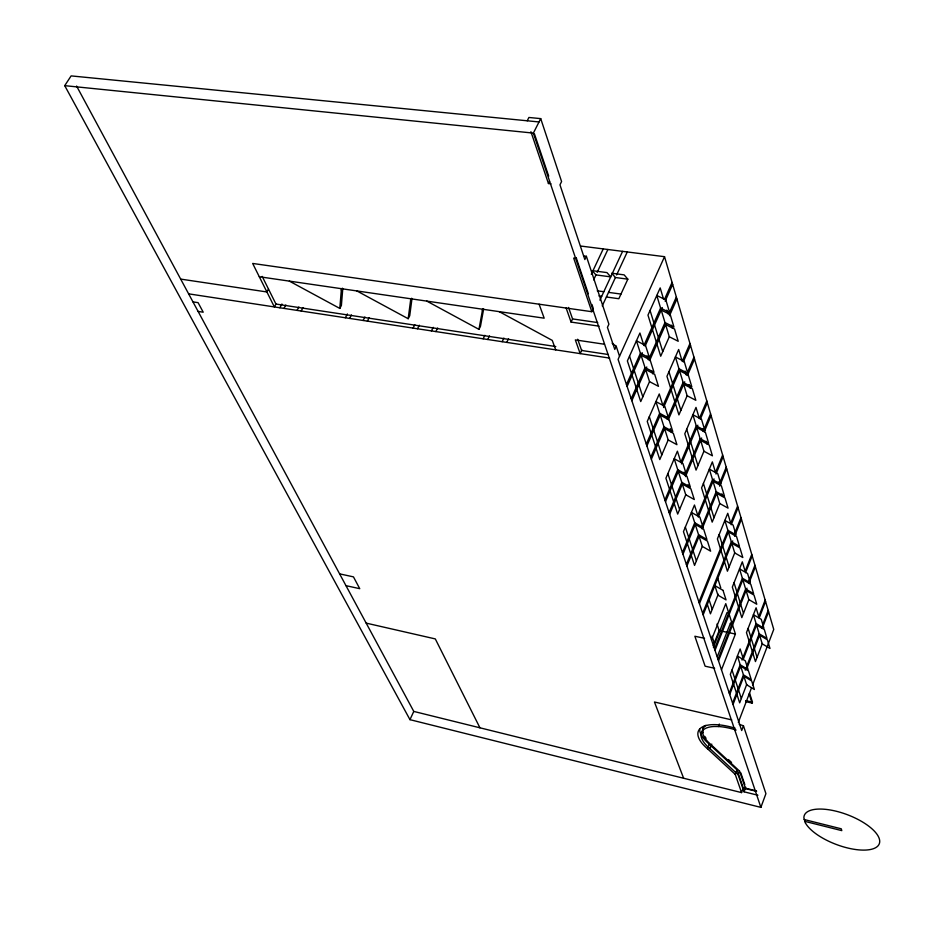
<?xml version="1.0" encoding="UTF-8"?>
<svg xmlns="http://www.w3.org/2000/svg" width="926" height="926" viewBox="0 0 926 926"><rect width="100%" height="100%" fill="white"/><g stroke="black" fill="none" stroke-linecap="round" stroke-linejoin="round"><path stroke-width="1.39" d="M289.34 281.11L339.807 308.427L341.428 288.692M342.782 288.588L341.393 305.487L339.807 308.427M356.88 290.938L408.181 318.718L410.797 298.774M411.977 298.647L409.732 315.72L408.181 318.718M426.793 301.1L478.962 329.367L482.631 309.226M483.65 308.96L480.478 326.311L478.962 329.367M539.025 121.954L71.117 75.897L64.727 85.655L409.963 719.664L760.883 807.379L765.918 793.651L743.474 725.834L739.179 724.259M76.592 86.06L413.783 711.423L741.564 792.598L743.254 788.072L736.957 769.807L709.304 744.215A39.714 16.599 21.8 0 1 699.651 729.213M757.908 795.237L744.053 791.811L745.743 787.262M744.053 791.811L738.161 774.738L739.527 771.08L708.17 742.027A36.345 15.175 21.8 0 1 705.878 725.313M741.564 792.598L735.232 774.379L736.957 769.807M743.474 725.834L741.703 730.521L618.093 359.392L664.532 256.687L580.579 246.027M745.939 701.7L752.097 703.089L752.456 702.139L749.528 693.018M738.335 722.407L751.553 687.717M752.56 685.066L773.742 629.402L664.532 256.687M733.033 704.489L743.879 676.2L751.692 680.98L754.389 689.5L746.611 684.719L743.879 676.2M746.564 669.197L759.609 635.178L767.388 639.797L769.969 648.443L762.225 643.825L759.609 635.178M762.248 628.314L768.58 611.797M746.75 684.337L739.677 702.846L736.911 694.384M762.376 643.454L755.454 661.569L752.78 652.98M729.26 693.157L740.21 664.752L737.42 656.025L745.314 660.805L748.069 669.533L740.21 664.752M742.015 660.064L756.091 623.557L753.417 614.702L761.276 619.32L763.915 628.187L756.091 623.557M765.154 600.083L758.753 616.67L756.091 607.792L746.472 632.632L749.203 641.44M729.711 694.535L740.661 666.141L748.509 670.922L751.264 679.615L743.439 674.834L740.661 666.141M743.37 659.104L756.519 624.969L764.344 629.587L766.971 638.408L759.193 633.789L756.519 624.969M759.181 618.082L765.559 601.506M738.161 774.738L706.746 745.696A36.38 15.14 21.8 0 1 714.015 726.505L718.356 726.528L719.305 724.039M709.999 748.706L711.758 744.11M732.582 703.135L743.439 674.834M745.233 670.158L746.136 667.82M746.611 666.57L759.193 633.789M762.804 624.379L768.175 610.396M735.232 774.379L707.545 748.798L709.304 744.215M721.47 669.799L735.418 634.044L725.776 603.659L711.481 639.797M748.845 599.597L756.762 604.227L754.03 595.105L746.078 590.487L748.845 599.597L741.819 617.63L739.006 608.567M717.395 656.441L730.429 623.233L732.096 623.58M718.032 659.462L745.638 589.017L742.826 579.699L750.812 584.329L753.602 593.635L745.638 589.017M748.37 582.037L754.945 565.265M718.507 660.898L746.993 588.16M748.81 583.507L755.373 566.747M713.252 645.549L719.155 630.606L717.002 624.008M713.367 647.228L727.037 612.561L728.716 612.908M714.525 648.929L742.374 578.218L739.538 568.865L747.571 573.483L750.373 582.836L742.374 578.218M751.762 554.385L745.129 571.215L742.316 561.839L732.339 587.072L735.221 596.367M715.011 650.376L742.826 579.699M745.569 572.708L752.19 555.878M718.252 594.203L710.439 613.822L707.337 604.377M734.712 552.915L742.814 557.521L739.932 547.891L731.795 543.273L734.712 552.915L727.419 571.215L724.445 561.631M702.66 613.301L731.32 541.722L728.345 531.871L736.529 536.49L739.469 546.328L731.32 541.722M734.156 534.638L740.985 517.611M703.158 614.818L732.732 540.911M734.631 536.189L741.437 519.173M698.945 602.143L727.871 530.309L724.873 520.412L733.091 525.019L736.054 534.915L727.871 530.309M737.605 506.105L730.73 523.202L727.755 513.282L717.395 538.909L720.44 548.736M699.454 603.683L728.345 531.871M731.204 524.776L738.08 507.691M702.29 546.386L710.624 551.178L707.441 541.097L699.072 536.316L702.29 546.386L694.546 565.404L691.259 555.403M719.768 503.536L728.056 508.131L725 497.933L716.678 493.326L719.768 503.536L712.187 522.125L709.038 511.974M686.374 564.409L698.551 534.696L695.252 524.405L703.667 529.186L706.932 539.476L698.551 534.696M701.561 527.345L716.18 491.683L713.02 481.265L721.4 485.861L724.514 496.29L716.18 491.683M726.215 467.213L719.132 484.495L718.345 481.89M686.907 566.006L699.072 536.316M702.082 528.966L716.678 493.326M719.618 486.15L726.702 468.869M682.439 552.579L694.731 522.762L691.409 512.414L699.871 517.194L703.147 527.542L694.731 522.762M712.522 479.599L720.903 484.194L717.766 473.707L709.351 469.123L712.522 479.599L697.776 515.388L694.477 505.017L683.457 531.64L686.826 541.93M722.65 455.036L715.497 472.387L712.349 461.889L701.572 487.898L704.802 498.327M682.983 554.211L695.252 524.405M698.297 517.032L714.015 478.858M715.995 474.054L723.137 456.715M685.761 494.762L694.292 499.531L690.9 488.835L682.335 484.078L685.761 494.762L677.682 514.08L674.197 503.466M703.934 451.228L712.418 455.812L709.189 444.989L700.658 440.417L703.934 451.228L696.051 470.107L692.717 459.354M669.104 512.541L681.779 482.353L678.283 471.438L686.907 476.195L690.356 487.122L681.779 482.353M700.137 438.669L708.668 443.253L705.357 432.187L696.792 427.615L700.137 438.669L684.927 474.888L684.059 472.144M710.566 413.829L703.204 431.377L702.371 428.611M669.672 514.243L682.335 484.078M685.471 476.612L701.677 437.986M704.246 431.875L711.087 415.577M665.493 501.718L678.283 471.438M681.455 463.938L697.822 425.184M700.415 419.038L707.314 402.706M664.926 499.982L677.728 469.69L674.209 458.706L682.879 463.451L686.351 474.448L677.728 469.69M696.248 425.856L704.836 430.416L701.514 419.293L692.891 414.732L696.248 425.856L680.899 462.19L677.404 451.182L665.91 478.233L669.498 489.16M706.793 400.923L699.35 418.529L696.005 407.394L684.789 433.796L688.215 444.862M668.202 439.943L676.929 444.688L673.341 433.322L664.555 428.588L668.202 439.943L659.787 459.574L656.071 448.277M687.138 395.749L695.831 400.298L692.393 388.793L683.666 384.255L687.138 395.749L678.92 414.906L675.378 403.481M650.747 457.421L663.977 426.759L660.25 415.149L669.081 419.872L672.762 431.493L663.977 426.759M683.099 382.403L691.849 386.941L688.331 375.192L679.545 370.666L683.099 382.403L667.241 419.165L666.431 416.584M693.979 357.193L686.293 374.995L685.124 371.083M651.348 459.238L664.555 428.588M668.364 419.756L684.731 381.79M687.405 375.586L694.523 359.056M646.302 444.075L659.659 413.285L655.921 401.606L664.799 406.317L668.503 418.02L659.659 413.285M678.978 368.78L687.775 373.305L684.233 361.476L675.401 356.961L678.978 368.78L662.97 405.669L659.254 393.967L647.251 421.434L651.071 433.067M689.963 343.488L682.207 361.348L678.654 349.507L666.952 376.315L670.598 388.075M646.915 445.915L660.25 415.149M663.56 407.533L679.545 370.666M683.319 361.962L690.518 345.375M649.52 381.628L658.479 386.339L654.647 374.231L645.642 369.543L649.52 381.628L640.734 401.571L636.775 389.545M669.29 336.763L678.202 341.266L674.545 329.031L665.586 324.54L669.29 336.763L660.713 356.221L656.939 344.055M631.196 398.747L645.017 367.587L641.058 355.225L650.11 359.901L654.034 372.287L645.017 367.587M664.995 322.572L673.954 327.063L670.216 314.551L661.21 310.071L664.995 322.572L648.443 359.89L647.124 355.758M668.896 313.764L676.339 296.991M631.845 400.68L646.788 366.974M649.624 360.573L665.586 324.54M669.486 315.743L676.918 298.982M627.11 386.466L642.204 352.644M645.075 346.22L662.333 307.559M665.146 301.239L672.658 284.421M626.462 384.51L640.422 353.246L636.428 340.78L645.538 345.456L649.485 357.922L640.422 353.246M660.597 308.069L669.614 312.548L665.852 299.943L656.789 295.475L660.597 308.069L643.883 345.514L639.924 333.024L627.377 360.932L631.451 373.328M664.544 299.237L672.068 282.407M612.132 343.222L616.218 346.255L614.783 349.426L607.433 327.376L608.903 324.181L586.389 256.305L583.588 255.946M627.828 279.166L615.42 277.511L611.681 273.216L624.136 274.872L627.828 279.166L618.834 298.728L606.391 297.003M409.963 719.664L413.783 711.423M581.887 349.901L580.162 353.605L575.335 339.9L604.47 344.252M602.259 305.916L615.42 277.511M616.612 274.953L627.261 251.965M262.185 276.388L275.948 304.052L274.362 306.934L252.659 263.447L591.807 311.703L593.3 308.508L591.945 304.48M599.898 300.163L622.573 251.363M599.041 326.16L571.076 322.086L572.557 318.926L568.541 307.432M593.647 279.837L595.95 274.906L592.142 270.635L606.958 272.591L610.72 276.874L595.95 274.906M597.143 272.371L607.884 249.499M591.297 274.281L603.231 248.909M586.389 256.305L584.85 259.558L559.964 184.841L561.584 181.542L540.715 118.621L528.92 117.475L527.218 120.797M502.147 341.694L503.918 338.071M506.753 342.4L508.524 338.766M487.713 339.495L489.495 335.883M483.152 338.8L484.865 335.316M482.365 310.719L483.384 308.659M551.005 183.823L548.447 183.533L549.535 181.346M760.883 807.379L533.364 133.101L540.715 118.621M435.868 331.577L437.674 328.024M431.423 330.906L433.229 327.341M413.077 328.105L414.825 324.69M417.476 328.776L419.293 325.234M410.6 300.244L411.642 298.241M363.085 320.477L364.925 316.981M367.379 321.125L369.219 317.641M349.6 318.417L351.452 314.944M345.34 317.768L347.389 313.937M341.312 290.139L342.365 288.171M301.17 311.02L303.045 307.594M297.014 310.384L298.89 306.969M283.981 308.393L285.856 304.99M279.86 307.768L281.932 304.017M268.494 289.074L266.885 291.956L180.674 279.096M718.356 726.528L720.023 726.644A37.873 15.754 21.8 0 1 735.279 729.792L736.124 730.07M64.727 85.655L533.364 133.101M576.47 258.458L573.68 258.099L591.807 311.703M597.235 290.822L603.821 291.725M608.532 292.373L620.976 294.074M598.972 295.973L601.668 296.343M572.557 318.926L597.721 322.572M259.292 276.747L544.187 318.185L539.106 304.203M275.948 304.052L555.785 346.544M608.301 354.519L581.621 350.468L577.685 339.24M188.626 293.843L609.667 358.107M192.955 301.864L198.095 302.663L203.222 312.212L198.095 311.402M719.155 630.606L735.418 634.044M704.559 638.315L694.859 636.243L705.114 666.188L714.664 668.294M339.622 573.865L353.466 576.875L359.739 588.681L345.977 585.66M745.858 700.646L752.456 702.139M745.662 700.855L746.46 701.04M366.175 623.117L435.301 638.917L479.934 727.801M731.725 719.884L654.45 702.001L683.631 778.257M756.484 790.908L745.407 788.176L739.527 771.08M743.254 788.072L756.588 791.36M804.162 819.522L841.283 828.805L841.803 830.634L804.729 821.339M499.218 311.634L552.278 340.409L555.716 349.878M728.426 759.552L731.552 762.445M566.145 308.045L571.076 322.086M740.777 772.793L744.84 784.635M530.911 131.7L548.447 183.533M534.429 133.853L548.69 176.16M576.122 257.544L588.334 293.75M616.218 346.255L619.529 356.232M712.013 636.174L714.27 642.968M632.099 375.296L636.139 387.6M651.684 434.907L655.469 446.459M670.065 490.896L673.63 501.753M687.37 543.562L690.727 553.783M733.172 683.018L730.325 674.336L740.152 648.964L742.93 657.715M733.623 684.395L736.459 693.018M629.53 356.14L633.581 368.56M634.229 370.527L638.257 382.855M638.882 384.788L642.818 396.837M649.311 416.723L653.108 428.368M653.721 430.22L657.495 441.783M658.085 443.6L661.777 454.909M667.877 473.591L671.454 484.53M672.021 486.277L675.575 497.146M676.13 498.859L679.603 509.497M685.344 527.079L688.701 537.381M689.245 539.013L692.579 549.257M693.111 550.866L696.387 560.89M709.119 599.921L712.21 609.377M732.003 669.996L734.839 678.677M735.29 680.066L738.115 688.701M738.566 690.067L741.321 698.54M749.169 693.968L752.097 703.089M652.043 371.257L652.899 373.954M670.239 428.588L671.443 432.384M688.018 484.634L688.863 487.319M717.754 578.356L720.775 587.894M730.429 623.233L730.892 624.68M651.858 327.654L647.968 315.118L660.192 287.917L663.595 299.272M652.471 329.644L656.337 342.088M671.176 389.95L674.811 401.641M688.759 446.621L692.173 457.618M705.323 499.982L708.529 510.342M720.926 550.31L723.97 560.091M735.684 597.849L738.554 607.109M749.632 642.841L752.352 651.603M650.064 310.453L653.93 323M654.543 324.991L658.386 337.458M658.999 339.414L662.75 351.602M668.954 371.72L672.589 383.503M673.167 385.366L676.779 397.069M677.346 398.909L680.876 410.357M686.71 429.27L690.125 440.348M690.669 442.107L694.06 453.115M694.604 454.851L697.926 465.628M703.413 483.441L706.631 493.882M707.151 495.537L710.346 505.92M710.855 507.552L713.981 517.715M719.166 534.51L722.211 544.361M722.685 545.935L725.718 555.727M726.192 557.278L729.144 566.874M734.04 582.755L736.922 592.061M737.374 593.543L740.233 602.814M740.684 604.273L743.485 613.348M748.115 628.384L750.836 637.192M751.275 638.593L753.972 647.378M754.401 648.756L757.063 657.356M666.824 310.048L667.947 313.81M671.362 325.2L672.183 327.92M689.152 384.533L690.298 388.364M706.156 441.251L706.978 443.959M721.921 493.813L722.685 496.371M707.545 748.798A39.76 16.541 21.8 0 1 716.712 724.688A41.253 17.154 21.8 0 1 735.232 728.253M706.04 738.242A36.345 15.186 21.8 0 1 704.755 736.355M703.147 732.755A36.345 15.186 21.8 0 1 704.35 726.03M723.032 590.383L714.86 585.591L717.905 595.105L726.042 599.898L723.032 590.383M805.377 822.855L803.895 818.098A40.084 15.881 20.7 0 1 857.106 818.989A40.084 15.881 20.7 0 1 866.724 849.999A40.084 15.881 20.7 0 1 805.377 822.855"/></g></svg>
